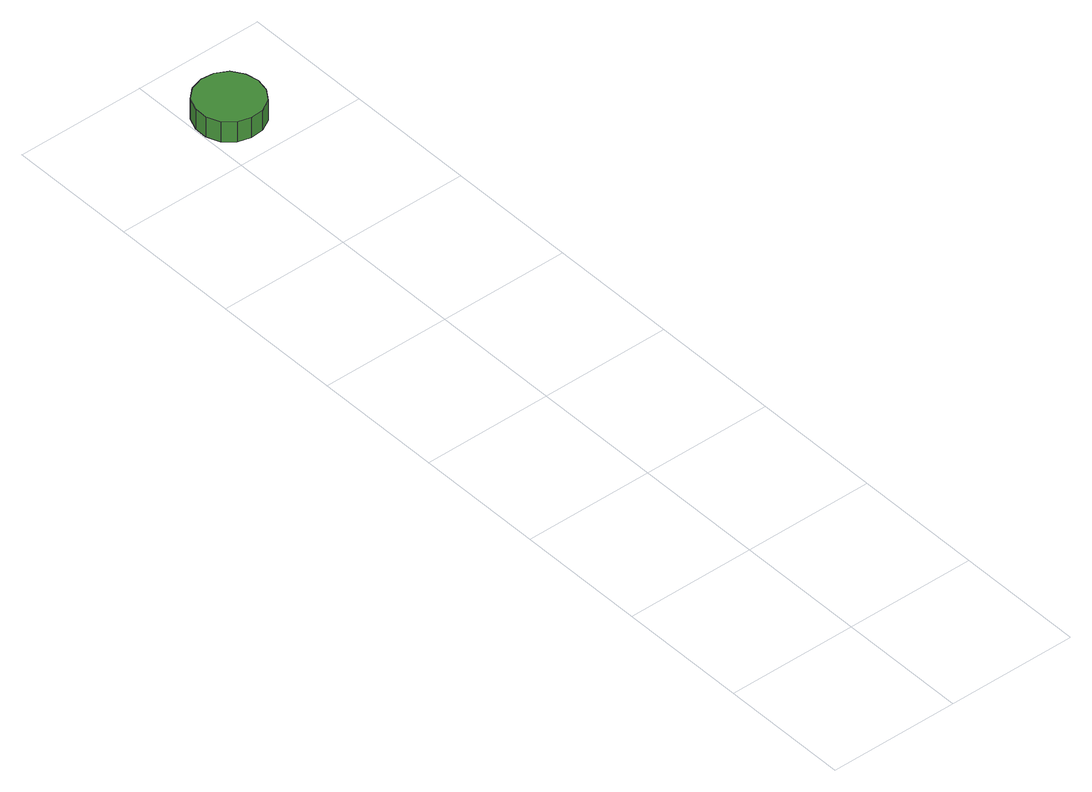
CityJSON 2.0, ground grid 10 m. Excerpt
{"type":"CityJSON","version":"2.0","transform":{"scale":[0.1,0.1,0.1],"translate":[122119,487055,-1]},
"CityObjects":{
"tree1":{"type":"SolitaryVegetationObject","attributes":{"function":"something"}},
"tree2":{"type":"SolitaryVegetationObject","attributes":{"function":"something"},"geometry":[{"type":"MultiSurface","lod":"1","boundaries":[[[0,1,2,3,4,5,6,7,8,9,10,11,12,13,14]],[[15,16,17,18,19,20,21,22,23,24,25,26,27,28,29]],[[0,29,28,1]],[[1,28,27,2]],[[2,27,26,3]],[[3,26,25,4]],[[4,25,24,5]],[[5,24,23,6]],[[6,23,22,7]],[[7,22,21,8]],[[8,21,20,9]],[[9,20,19,10]],[[10,19,18,11]],[[11,18,17,12]],[[12,17,16,13]],[[13,16,15,14]],[[14,15,29,0]]]}]}
},
"vertices":[
[50,641,26],[48,651,26],[42,660,26],[33,665,26],[23,666,26],[13,663,26],[5,656,26],[1,646,26],[1,636,26],[5,626,26],[13,619,26],[23,616,26],[33,617,26],[42,622,26],[48,631,26],[48,631,9],[42,622,9],[33,617,9],[23,616,9],[13,619,9],[5,626,9],[1,636,9],[1,646,9],[5,656,9],[13,663,9],[23,666,9],[33,665,9],[42,660,9],[48,651,9],[50,641,9]
]}
